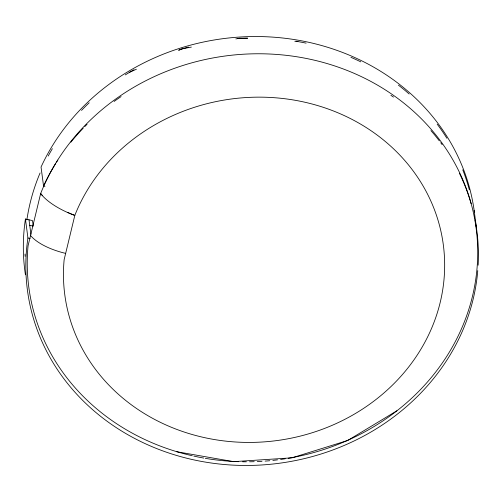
<?xml version="1.0" encoding="UTF-8"?>
<svg xmlns="http://www.w3.org/2000/svg" width="502" height="502" viewBox="0 0 502 502"><rect width="100%" height="100%" fill="white"/><g stroke="black" fill="none" stroke-linecap="round" stroke-linejoin="round"><path stroke-width="0.75" d="M396.869 410.799L347.666 440.492L291.988 457.837L233.637 461.658L176.578 451.687M129.271 72.413L136.418 69.22M178.593 50.376L182.163 48.776L191.369 47.088M235.846 38.911L239.68 38.208L247.448 38.635M294.799 41.258L297.906 41.428M474.359 212.026A226.659 204.578 -7.5 0 0 281.271 37.857A226.659 204.578 -7.5 0 0 41.045 167.04L43.548 186.035L44.973 186.355M25.433 274.782A226.659 204.578 -7.5 0 1 25.433 219.01L32.498 220.591L33.226 226.101L29.731 225.316M25.433 219.01L27.936 237.998L30.076 238.481M474.152 210.507L476.649 229.496M29.003 219.807L30.917 234.302M477.766 270.647A226.659 204.578 -7.5 0 1 228.109 464.814A226.659 204.578 -7.5 0 1 27.936 237.998M43.548 186.035A226.659 204.578 -7.5 0 1 55.735 163.414M56.575 162.077A226.659 204.578 -7.5 0 1 57.855 160.082M70.864 142.185A226.659 204.578 -7.5 0 1 83.194 128.223M84.825 126.542A226.659 204.578 -7.5 0 1 87.041 124.32M114.105 101.442A226.659 204.578 -7.5 0 1 121.064 96.61M390.901 95.305A226.659 204.578 -7.5 0 1 393.493 97.093M430.929 130.595A226.659 204.578 -7.5 0 1 439.306 140.842M440.725 142.719A226.659 204.578 -7.5 0 1 442.118 144.607M459.393 173.265A226.659 204.578 -7.5 0 1 471.146 203.693M475.143 220.365A226.659 204.578 -7.5 0 1 478.149 265.194M65.662 253.384A42.657 17.344 13.6 0 1 30.553 235.513M288.255 458.276A225.599 203.617 -7.5 0 0 477.709 254.263A225.599 203.617 -7.5 0 0 292.396 56.105A225.599 203.617 -7.5 0 0 40.662 193.521L28.056 245.823A225.599 203.617 -7.5 0 0 192.297 455.76M285.205 458.772A225.599 203.617 -7.5 0 1 280.605 459.449M277.518 459.857A225.599 203.617 -7.5 0 1 272.875 460.397M269.769 460.704A225.599 203.617 -7.5 0 1 265.1 461.1M261.981 461.313A225.599 203.617 -7.5 0 1 257.306 461.564M254.188 461.677A225.599 203.617 -7.5 0 1 249.519 461.777M246.407 461.796A225.599 203.617 -7.5 0 1 242.535 461.765M238.676 461.677A225.599 203.617 -7.5 0 1 234.836 461.52M233.304 461.445A225.599 203.617 -7.5 0 1 205.337 458.345M203.793 458.075A225.599 203.617 -7.5 0 1 193.816 456.098M67.676 212.409A46.56 17.915 21.6 0 0 74.817 215.402A190.904 172.305 -7.5 0 1 388.554 144.269A190.904 172.305 -7.5 0 1 319.617 430.258A190.904 172.305 -7.5 0 1 64.143 259.666L74.817 215.402A42.934 16.516 21.6 0 1 40.637 193.515A46.56 17.915 21.6 0 0 42.381 195.485M25.138 256.359A225.599 203.831 -6.8 0 1 25.037 254.062M26.87 219.958A225.599 203.831 -6.8 0 1 40.066 172.983M48.205 156.034A225.599 203.831 -6.8 0 1 52.371 148.667M81.531 110.402A225.599 203.831 -6.8 0 1 89.205 102.766M125.305 74.898A225.599 203.831 -6.8 0 1 133.959 69.747M178.938 49.993A225.599 203.831 -6.8 0 1 188.539 47.1M237.496 38.572A225.599 203.831 -6.8 0 1 247.599 38.045M296.117 41.264A225.599 203.831 -6.8 0 1 306.101 43.147M350.911 57.322A225.599 203.831 -6.8 0 1 360.781 61.853M398.406 85.139A225.599 203.831 -6.8 0 1 409.161 93.993M437.204 124.182A225.599 203.831 -6.8 0 1 446.906 138.295M462.756 169.776A225.599 203.831 -6.8 0 1 469.314 189.787"/></g></svg>
